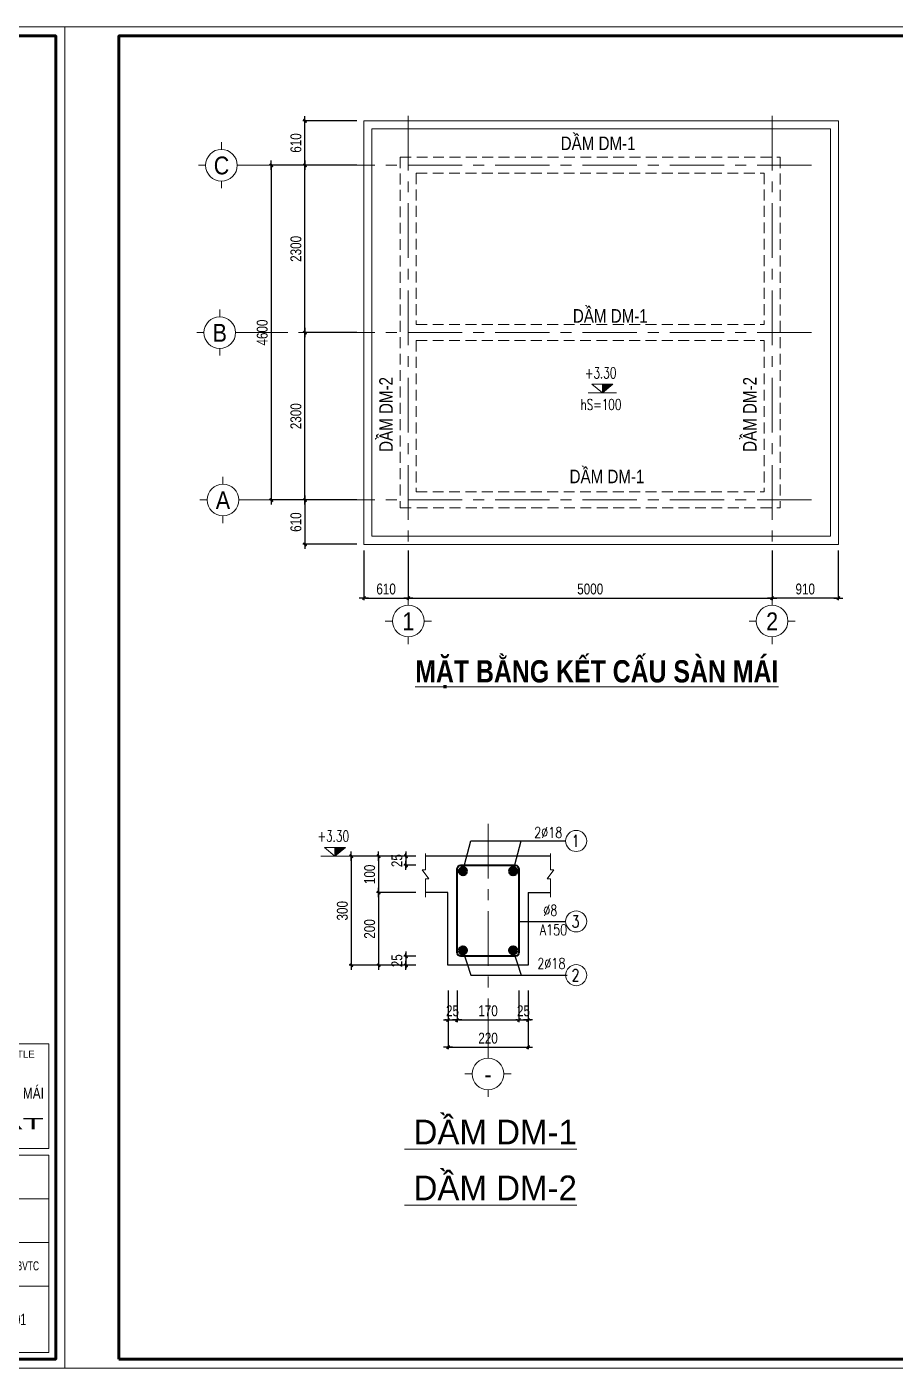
# Model space of a CAD drawing. Header units: millimetres. Extents: x 3293446 to 3468331, y 133678 to 182883.
# Drawn here: x 3347520 to 3359453, y 146016 to 164450 of the extents above; entities that cross this region are included whole.
import ezdxf
from ezdxf.enums import TextEntityAlignment as Align

# ---------------------------------------------------------------- set-up
doc = ezdxf.new("R2010")
doc.units = ezdxf.units.MM
doc.header["$LTSCALE"] = 600
doc.header["$MEASUREMENT"] = 0
doc.header["$PDMODE"] = 32
doc.linetypes.add('CENTER', pattern=[2, 1.25, -0.25, 0.25, -0.25])
doc.linetypes.add('HIDDEN', pattern=[0.375, 0.25, -0.125])
doc.layers.get('0').update_dxf_attribs({"lineweight": 0})
doc.layers.get('Defpoints').update_dxf_attribs({"lineweight": 0})
doc.layers.add('DIM', color=1, linetype='Continuous')
for name, color, linetype, lineweight in [('Khungten_LCDI', 7, 'Continuous', 5), ('KICHTHUOC', 8, 'Continuous', 20), ('LC Dim', 8, 'Continuous', 18), ('LC ISO', 153, 'Continuous', 13), ('LC MANH DUT', 35, 'HIDDEN', 5), ('LC Net dam2', 6, 'Continuous', 40), ('LC Net dam3', 1, 'Continuous', 60), ('LC Net manh', 239, 'Continuous', 5), ('LC Net thay', 7, 'Continuous', 25), ('LC Text1', 3, 'Continuous', 20), ('LC Text2', 7, 'Continuous', 18), ('Text', 7, 'Continuous', 20), ('thay1', 63, 'Continuous', 18), ('truc', 76, 'CENTER', 9)]:
    doc.layers.add(name, color=color, linetype=linetype, lineweight=lineweight)
doc.styles.add('HOATBIF', font='hoatbif.shx', dxfattribs={"width": 0.8})
doc.styles.add('Khungten', font='VHAVAN.TTF', dxfattribs={"width": 0.9, "height": 5000})
doc.styles.add('LC 1', font='VHAVANB.TTF')
doc.styles.add('LC 3', font='vnsimli.shx', dxfattribs={"width": 0.75})
doc.styles.add('LC3', font='VHARIALB.TTF', dxfattribs={"width": 0.8})
doc.styles.add('T1', font='Vnsimli.shx', dxfattribs={"width": 0.8})
doc.styles.add('T2', font='VHARIAL.TTF', dxfattribs={"width": 0.8})
doc.styles.add('Title', font='VHBLACK.TTF', dxfattribs={"width": 0.8})
doc.dimstyles.new('1-100(1-50)', dxfattribs={"dimscale": 50, "dimtxt": 2.5, "dimasz": 0.35, "dimexe": 0.5, "dimexo": 0, "dimgap": 0.8, "dimtad": 1, "dimdec": 0, "dimzin": 0, "dimdsep": 46, "dimtxsty": 'HOATBIF', "dimblk1": 'DOT', "dimblk2": 'DOT', "dimsah": 1, "dimcen": -1, "dimdle": 1, "dimclrd": 256, "dimclre": 256, "dimclrt": 4, "dimadec": 3, "dimazin": 2, "dimtfac": 0.333333, "dimtdec": 0, "dimtix": 1, "dimtmove": 2, "dimatfit": 3, "dimldrblk": 'DOT', "dimfxl": 1, "dimtvp": 0.833333, "dimtolj": 1, "dimtzin": 0, "dimarcsym": 0})
doc.dimstyles.new('Copy of 1-100 (1- 60)', dxfattribs={"dimscale": 60, "dimtxt": 2.5, "dimasz": 0.35, "dimexe": 0.5, "dimexo": 0, "dimgap": 0.8, "dimtad": 1, "dimdec": 0, "dimzin": 0, "dimdsep": 46, "dimtxsty": 'HOATBIF', "dimblk1": 'DOT', "dimblk2": 'DOT', "dimsah": 1, "dimcen": -1, "dimdle": 1, "dimclrd": 256, "dimclre": 256, "dimclrt": 4, "dimadec": 3, "dimazin": 2, "dimtfac": 0.333333, "dimtdec": 0, "dimtix": 1, "dimtmove": 2, "dimatfit": 3, "dimldrblk": 'DOT', "dimfxl": 1, "dimtvp": 0.833333, "dimtolj": 1, "dimtzin": 0, "dimarcsym": 0})

# ---------------------------------------------------------------- blocks, each defined once
blk = doc.blocks.new('lcdi fix')
at = {"layer": 'Defpoints', "lineweight": 0}
blk.add_lwpolyline([(-1200, -14850), (-1200, 14850), (40800, 14850), (40800, -14850)], close=True, dxfattribs=at)
at = {"layer": 'Khungten_LCDI', "color": 5, "lineweight": 60}
blk.add_line((36600, 14650), (36600, -14650), dxfattribs=at)
at = {"layer": 'Khungten_LCDI', "color": 5, "lineweight": 25}
blk.add_line((40600, -14650), (40600, 14650), dxfattribs=at)
at = {"layer": 'Khungten_LCDI', "color": 9, "lineweight": 15}
for p, q in [((38600, -10133), (38600, -14500)), ((40450, -11100), (36750, -11100)), ((40450, -12067), (36750, -12067)), ((40450, -13033), (36750, -13033))]:
    blk.add_line(p, q, dxfattribs=at)
at = {"layer": 'Khungten_LCDI', "color": 5, "lineweight": 60}
blk.add_lwpolyline([(0, -14650), (0, 14650), (40600, 14650), (40600, -14650)], close=True, dxfattribs=at)
at = {"layer": 'Khungten_LCDI', "color": 9, "lineweight": 15}
for points in [[(36750, -9983), (40450, -9983), (40450, -7667), (36750, -7667)], [(36750, -14500), (40450, -14500), (40450, -10133), (36750, -10133)]]:
    blk.add_lwpolyline(points, close=True, dxfattribs=at)
at = {"color": 7, "style": 'Khungten'}
blk.add_text('tªn b¶n vÏ - drawing title', height=160, dxfattribs=at).set_placement((38566, -7977), align=Align.CENTER)
at = {"color": 7}
for s, height, style, width, p in [('hiÖu chØnh', 150, 'Khungten', 0.8, (37592, -10499)), ('revision', 150, 'Khungten', 0.8, (37592, -10891)), ('ngµy hoµn thµnh', 150, 'Khungten', 0.8, (37654, -11466)), ('issue date', 150, 'Khungten', 0.8, (37654, -11862)), ('giai ®o¹n', 150, 'Khungten', 0.8, (37592, -12433)), ('lcdi / tkBVTC', 200, 'Title', 0.7, (39571, -12684)), ('design stage', 150, 'Khungten', 0.8, (37592, -12883)), ('b¶n vÏ', 150, 'Khungten', 0.8, (37592, -13544)), ('drawing nO', 150, 'Khungten', 0.8, (37592, -13994))]:
    blk.add_text(s, height=height, dxfattribs=dict(at, style=style, width=width)).set_placement(p, align=Align.CENTER)
at = {"color": 7, "style": 'Khungten', "width": 0.8}
for tag, p in [('REVISION', (39499, -10746)), ('NGAYHT', (39546, -11609))]:
    blk.add_attdef(tag, text='', height=200, dxfattribs=at).set_placement(p, align=Align.CENTER)
at = {"layer": 'LC Text1', "style": 'Title', "width": 3.882085}
for tag, p, p2 in [('TENBANVE1', (36913, -8886), (40339, -8886)), ('TENBANVE2', (36913, -9562), (40339, -9562))]:
    blk.add_attdef(tag, text='', height=250, dxfattribs=at).set_placement(p, p2, align=Align.FIT)
at = {"layer": 'LC Text1', "style": 'Title', "width": 0.7}
blk.add_attdef('SOBANVE', text='', height=250, dxfattribs=at).set_placement((39562, -13896), align=Align.CENTER)
blk = doc.blocks.new('DOT')
at = {"layer": 'DIM'}
for p, q in [((-3, 0), (3, 0)), ((-1, -1), (1, 1))]:
    blk.add_line(p, q, dxfattribs=at)
blk.add_lwpolyline([(0.5, 1), (-1, -0.5), (-0.5, -1), (1, 0.5)], close=True, dxfattribs=at)
blk = doc.blocks.new('*D431')
at = {"layer": 'Defpoints', "color": 0, "transparency": 16777216}
for p in [(3351341, 160248), (3352056, 160248), (3352056, 157948)]:
    blk.add_point(p, dxfattribs=at)
at = {"layer": 'LC Dim', "lineweight": -2, "transparency": 16777216}
for p, q in [((3352056, 160248), (3351311, 160248)), ((3351341, 157969), (3351341, 160227)), ((3352056, 157948), (3351311, 157948))]:
    blk.add_line(p, q, dxfattribs=at)
at = {"layer": 'LC Dim', "lineweight": -2, "transparency": 16777216, "xscale": 21, "yscale": 21, "zscale": 21}
for p, rotation in [((3351341, 160248), 90), ((3351341, 157948), 270)]:
    blk.add_blockref('DOT', p, dxfattribs=dict(at, rotation=rotation))
at = {"layer": 'LC Dim', "color": 4, "transparency": 16777216, "insert": (3351218, 159098), "char_height": 150, "attachment_point": 5, "rotation": 90, "style": 'HOATBIF'}
blk.add_mtext('\\A1;2300', dxfattribs=at)
blk = doc.blocks.new('_Dot')
at = {"color": 0, "linetype": 'ByBlock', "lineweight": -2}
blk.add_line((-0.5, 0), (-1, 0), dxfattribs=at)
at = {"color": 0, "linetype": 'ByBlock', "const_width": 0.5}
blk.add_lwpolyline([(-0.25, 0, 1), (0.25, 0, 1)], format="xyb", close=True, dxfattribs=at)
blk = doc.blocks.new('*D432')
at = {"layer": 'Defpoints', "color": 0, "transparency": 16777216}
for p in [(3351341, 162548), (3352056, 162548), (3352056, 160248)]:
    blk.add_point(p, dxfattribs=at)
at = {"layer": 'LC Dim', "lineweight": -2, "transparency": 16777216}
for p, q in [((3352056, 162548), (3351311, 162548)), ((3351341, 160269), (3351341, 162527)), ((3352056, 160248), (3351311, 160248))]:
    blk.add_line(p, q, dxfattribs=at)
at = {"layer": 'LC Dim', "lineweight": -2, "transparency": 16777216, "xscale": 21, "yscale": 21, "zscale": 21}
for p, rotation in [((3351341, 162548), 90), ((3351341, 160248), 270)]:
    blk.add_blockref('DOT', p, dxfattribs=dict(at, rotation=rotation))
at = {"layer": 'LC Dim', "color": 4, "transparency": 16777216, "insert": (3351218, 161398), "char_height": 150, "attachment_point": 5, "rotation": 90, "style": 'HOATBIF'}
blk.add_mtext('\\A1;2300', dxfattribs=at)
blk = doc.blocks.new('*D433')
at = {"layer": 'Defpoints', "color": 0, "transparency": 16777216}
for p in [(3352056, 162548), (3350878, 157948), (3352056, 157948)]:
    blk.add_point(p, dxfattribs=at)
at = {"layer": 'LC Dim', "lineweight": -2, "transparency": 16777216}
for p, q in [((3352056, 162548), (3350848, 162548)), ((3350878, 162527), (3350878, 157969)), ((3352056, 157948), (3350848, 157948))]:
    blk.add_line(p, q, dxfattribs=at)
at = {"layer": 'LC Dim', "lineweight": -2, "transparency": 16777216, "xscale": 21, "yscale": 21, "zscale": 21}
for p, rotation in [((3350878, 162548), 90), ((3350878, 157948), 270)]:
    blk.add_blockref('DOT', p, dxfattribs=dict(at, rotation=rotation))
at = {"layer": 'LC Dim', "color": 4, "transparency": 16777216, "insert": (3350755, 160248), "char_height": 150, "attachment_point": 5, "rotation": 90, "style": 'HOATBIF'}
blk.add_mtext('\\A1;4600', dxfattribs=at)
blk = doc.blocks.new('*D426')
at = {"layer": 'Defpoints', "color": 0, "transparency": 16777216}
for p in [(3351341, 163158), (3352056, 163158), (3352056, 162548)]:
    blk.add_point(p, dxfattribs=at)
at = {"layer": 'LC Dim', "lineweight": -2, "transparency": 16777216}
for p, q in [((3352056, 163158), (3351311, 163158)), ((3351341, 162569), (3351341, 163137)), ((3352056, 162548), (3351311, 162548))]:
    blk.add_line(p, q, dxfattribs=at)
at = {"layer": 'LC Dim', "lineweight": -2, "transparency": 16777216, "xscale": 21, "yscale": 21, "zscale": 21}
for p, rotation in [((3351341, 163158), 90), ((3351341, 162548), 270)]:
    blk.add_blockref('DOT', p, dxfattribs=dict(at, rotation=rotation))
at = {"layer": 'LC Dim', "color": 4, "transparency": 16777216, "insert": (3351218, 162853), "char_height": 150, "attachment_point": 5, "rotation": 90, "style": 'HOATBIF'}
blk.add_mtext('\\A1;610', dxfattribs=at)
blk = doc.blocks.new('*D427')
at = {"layer": 'Defpoints', "color": 0, "transparency": 16777216}
for p in [(3352056, 157948), (3351341, 157338), (3352056, 157338)]:
    blk.add_point(p, dxfattribs=at)
at = {"layer": 'LC Dim', "lineweight": -2, "transparency": 16777216}
for p, q in [((3352056, 157948), (3351311, 157948)), ((3351341, 157927), (3351341, 157359)), ((3352056, 157338), (3351311, 157338))]:
    blk.add_line(p, q, dxfattribs=at)
at = {"layer": 'LC Dim', "lineweight": -2, "transparency": 16777216, "xscale": 21, "yscale": 21, "zscale": 21}
for p, rotation in [((3351341, 157948), 90), ((3351341, 157338), 270)]:
    blk.add_blockref('DOT', p, dxfattribs=dict(at, rotation=rotation))
at = {"layer": 'LC Dim', "color": 4, "transparency": 16777216, "insert": (3351218, 157643), "char_height": 150, "attachment_point": 5, "rotation": 90, "style": 'HOATBIF'}
blk.add_mtext('\\A1;610', dxfattribs=at)
blk = doc.blocks.new('TTRUC')
at = {"layer": 'LC ISO'}
for p, q in [((0, 6.95), (0, 10.13)), ((-6.95, 0), (-10.13, 0)), ((6.95, 0), (10.13, 0)), ((0, -6.95), (0, -10.13))]:
    blk.add_line(p, q, dxfattribs=at)
at = {"layer": 'LC Net manh'}
blk.add_circle((0, 0), 6.95, dxfattribs=at)
blk = doc.blocks.new('*D428')
at = {"layer": 'Defpoints', "color": 0, "transparency": 16777216}
for p in [(3352762, 157255), (3357762, 157255), (3357762, 156600)]:
    blk.add_point(p, dxfattribs=at)
at = {"layer": 'LC Dim', "lineweight": -2, "transparency": 16777216}
for p, q in [((3352762, 157255), (3352762, 156570)), ((3357762, 157255), (3357762, 156570)), ((3352783, 156600), (3357741, 156600))]:
    blk.add_line(p, q, dxfattribs=at)
at = {"layer": 'LC Dim', "lineweight": -2, "transparency": 16777216, "xscale": 21, "yscale": 21, "zscale": 21, "rotation": 180}
blk.add_blockref('DOT', (3352762, 156600), dxfattribs=at)
at = {"layer": 'LC Dim', "lineweight": -2, "transparency": 16777216, "xscale": 21, "yscale": 21, "zscale": 21}
blk.add_blockref('DOT', (3357762, 156600), dxfattribs=at)
at = {"layer": 'LC Dim', "color": 4, "transparency": 16777216, "insert": (3355262, 156723), "char_height": 150, "attachment_point": 5, "style": 'HOATBIF'}
blk.add_mtext('\\A1;5000', dxfattribs=at)
blk = doc.blocks.new('*D429')
at = {"layer": 'Defpoints', "color": 0, "transparency": 16777216}
for p in [(3352152, 157255), (3352762, 157255), (3352762, 156600)]:
    blk.add_point(p, dxfattribs=at)
at = {"layer": 'LC Dim', "lineweight": -2, "transparency": 16777216}
for p, q in [((3352152, 157255), (3352152, 156570)), ((3352762, 157255), (3352762, 156570)), ((3352173, 156600), (3352741, 156600))]:
    blk.add_line(p, q, dxfattribs=at)
at = {"layer": 'LC Dim', "lineweight": -2, "transparency": 16777216, "xscale": 21, "yscale": 21, "zscale": 21, "rotation": 180}
blk.add_blockref('DOT', (3352152, 156600), dxfattribs=at)
at = {"layer": 'LC Dim', "lineweight": -2, "transparency": 16777216, "xscale": 21, "yscale": 21, "zscale": 21}
blk.add_blockref('DOT', (3352762, 156600), dxfattribs=at)
at = {"layer": 'LC Dim', "color": 4, "transparency": 16777216, "insert": (3352457, 156723), "char_height": 150, "attachment_point": 5, "style": 'HOATBIF'}
blk.add_mtext('\\A1;610', dxfattribs=at)
blk = doc.blocks.new('*D430')
at = {"layer": 'Defpoints', "color": 0, "transparency": 16777216}
for p in [(3357762, 157255), (3358672, 157255), (3357762, 156600)]:
    blk.add_point(p, dxfattribs=at)
at = {"layer": 'LC Dim', "lineweight": -2, "transparency": 16777216}
for p, q in [((3357762, 157255), (3357762, 156570)), ((3358672, 157255), (3358672, 156570)), ((3358651, 156600), (3357783, 156600))]:
    blk.add_line(p, q, dxfattribs=at)
at = {"layer": 'LC Dim', "lineweight": -2, "transparency": 16777216, "xscale": 21, "yscale": 21, "zscale": 21, "rotation": 180}
blk.add_blockref('DOT', (3357762, 156600), dxfattribs=at)
at = {"layer": 'LC Dim', "lineweight": -2, "transparency": 16777216, "xscale": 21, "yscale": 21, "zscale": 21}
blk.add_blockref('DOT', (3358672, 156600), dxfattribs=at)
at = {"layer": 'LC Dim', "color": 4, "transparency": 16777216, "insert": (3358217, 156723), "char_height": 150, "attachment_point": 5, "style": 'HOATBIF'}
blk.add_mtext('\\A1;910', dxfattribs=at)
blk = doc.blocks.new('TIEUDE1')
at = {"layer": 'LC Text2', "color": 7, "style": 'LC 1'}
blk.add_attdef('TIªU§Ò', text='', height=5, dxfattribs=at).set_placement((0, 0), align=Align.BOTTOM_CENTER)
blk.add_attdef('TL', text='', height=3, dxfattribs=at).set_placement((0, -2), align=Align.TOP_CENTER)
blk = doc.blocks.new('theptron1')
at = {"layer": 'LC Net dam3'}
for p, q in [((-0.5, 0), (0.5, 0)), ((-0.35, 0.35), (0.35, -0.35)), ((0.35, 0.35), (-0.35, -0.35)), ((0, 0.5), (0, -0.5))]:
    blk.add_line(p, q, dxfattribs=at)
blk.add_circle((0, 0), 0.5, dxfattribs=at)
blk = doc.blocks.new('*D451')
at = {"layer": 'Defpoints', "color": 0, "transparency": 16777216}
for p in [(3353308, 151207), (3353433, 151207), (3353433, 150802)]:
    blk.add_point(p, dxfattribs=at)
at = {"layer": 'LC Dim', "lineweight": -2, "transparency": 16777216}
for p, q in [((3353308, 151207), (3353308, 150772)), ((3353433, 151207), (3353433, 150772)), ((3353287, 150802), (3353266, 150802)), ((3353308, 150802), (3353433, 150802)), ((3353454, 150802), (3353475, 150802))]:
    blk.add_line(p, q, dxfattribs=at)
at = {"layer": 'LC Dim', "lineweight": -2, "transparency": 16777216, "xscale": 21, "yscale": 21, "zscale": 21}
blk.add_blockref('DOT', (3353308, 150802), dxfattribs=at)
at = {"layer": 'LC Dim', "lineweight": -2, "transparency": 16777216, "xscale": 21, "yscale": 21, "zscale": 21, "rotation": 180}
blk.add_blockref('DOT', (3353433, 150802), dxfattribs=at)
at = {"layer": 'LC Dim', "color": 4, "transparency": 16777216, "insert": (3353370, 150926), "char_height": 150, "attachment_point": 5, "style": 'HOATBIF'}
blk.add_mtext('\\A1;25', dxfattribs=at)
blk = doc.blocks.new('*D452')
at = {"layer": 'Defpoints', "color": 0, "transparency": 16777216}
for p in [(3353433, 151207), (3354283, 151207), (3354283, 150802)]:
    blk.add_point(p, dxfattribs=at)
at = {"layer": 'LC Dim', "lineweight": -2, "transparency": 16777216}
for p, q in [((3353433, 151207), (3353433, 150772)), ((3354283, 151207), (3354283, 150772)), ((3353454, 150802), (3354262, 150802))]:
    blk.add_line(p, q, dxfattribs=at)
at = {"layer": 'LC Dim', "lineweight": -2, "transparency": 16777216, "xscale": 21, "yscale": 21, "zscale": 21, "rotation": 180}
blk.add_blockref('DOT', (3353433, 150802), dxfattribs=at)
at = {"layer": 'LC Dim', "lineweight": -2, "transparency": 16777216, "xscale": 21, "yscale": 21, "zscale": 21}
blk.add_blockref('DOT', (3354283, 150802), dxfattribs=at)
at = {"layer": 'LC Dim', "color": 4, "transparency": 16777216, "insert": (3353858, 150926), "char_height": 150, "attachment_point": 5, "style": 'HOATBIF'}
blk.add_mtext('\\A1;170', dxfattribs=at)
blk = doc.blocks.new('*D453')
at = {"layer": 'Defpoints', "color": 0, "transparency": 16777216}
for p in [(3354283, 151207), (3354408, 151207), (3354408, 150802)]:
    blk.add_point(p, dxfattribs=at)
at = {"layer": 'LC Dim', "lineweight": -2, "transparency": 16777216}
for p, q in [((3354283, 151207), (3354283, 150772)), ((3354408, 151207), (3354408, 150772)), ((3354262, 150802), (3354241, 150802)), ((3354283, 150802), (3354408, 150802)), ((3354429, 150802), (3354450, 150802))]:
    blk.add_line(p, q, dxfattribs=at)
at = {"layer": 'LC Dim', "lineweight": -2, "transparency": 16777216, "xscale": 21, "yscale": 21, "zscale": 21}
blk.add_blockref('DOT', (3354283, 150802), dxfattribs=at)
at = {"layer": 'LC Dim', "lineweight": -2, "transparency": 16777216, "xscale": 21, "yscale": 21, "zscale": 21, "rotation": 180}
blk.add_blockref('DOT', (3354408, 150802), dxfattribs=at)
at = {"layer": 'LC Dim', "color": 4, "transparency": 16777216, "insert": (3354345, 150926), "char_height": 150, "attachment_point": 5, "style": 'HOATBIF'}
blk.add_mtext('\\A1;25', dxfattribs=at)
blk = doc.blocks.new('*D454')
at = {"layer": 'Defpoints', "color": 0, "transparency": 16777216}
for p in [(3353308, 151207), (3354408, 151207), (3354408, 150428)]:
    blk.add_point(p, dxfattribs=at)
at = {"layer": 'LC Dim', "lineweight": -2, "transparency": 16777216}
for p, q in [((3353308, 151207), (3353308, 150398)), ((3354408, 151207), (3354408, 150398)), ((3353329, 150428), (3354387, 150428))]:
    blk.add_line(p, q, dxfattribs=at)
at = {"layer": 'LC Dim', "lineweight": -2, "transparency": 16777216, "xscale": 21, "yscale": 21, "zscale": 21, "rotation": 180}
blk.add_blockref('DOT', (3353308, 150428), dxfattribs=at)
at = {"layer": 'LC Dim', "lineweight": -2, "transparency": 16777216, "xscale": 21, "yscale": 21, "zscale": 21}
blk.add_blockref('DOT', (3354408, 150428), dxfattribs=at)
at = {"layer": 'LC Dim', "color": 4, "transparency": 16777216, "insert": (3353858, 150550), "char_height": 150, "attachment_point": 5, "style": 'HOATBIF'}
blk.add_mtext('\\A1;220', dxfattribs=at)
blk = doc.blocks.new('*D455')
at = {"layer": 'Defpoints', "color": 0, "transparency": 16777216}
for p in [(3352864, 153052), (3352354, 152552), (3352864, 152552)]:
    blk.add_point(p, dxfattribs=at)
at = {"layer": 'LC Dim', "lineweight": -2, "transparency": 16777216}
for p, q in [((3352864, 153052), (3352324, 153052)), ((3352354, 153031), (3352354, 152573)), ((3352864, 152552), (3352324, 152552))]:
    blk.add_line(p, q, dxfattribs=at)
at = {"layer": 'LC Dim', "lineweight": -2, "transparency": 16777216, "xscale": 21, "yscale": 21, "zscale": 21}
for p, rotation in [((3352354, 153052), 90), ((3352354, 152552), 270)]:
    blk.add_blockref('DOT', p, dxfattribs=dict(at, rotation=rotation))
at = {"layer": 'LC Dim', "color": 4, "transparency": 16777216, "insert": (3352231, 152802), "char_height": 150, "attachment_point": 5, "rotation": 90, "style": 'HOATBIF'}
blk.add_mtext('\\A1;100', dxfattribs=at)
blk = doc.blocks.new('*D456')
at = {"layer": 'Defpoints', "color": 0, "transparency": 16777216}
for p in [(3352864, 152552), (3352354, 151552), (3352864, 151552)]:
    blk.add_point(p, dxfattribs=at)
at = {"layer": 'LC Dim', "lineweight": -2, "transparency": 16777216}
for p, q in [((3352864, 152552), (3352324, 152552)), ((3352354, 152531), (3352354, 151573)), ((3352864, 151552), (3352324, 151552))]:
    blk.add_line(p, q, dxfattribs=at)
at = {"layer": 'LC Dim', "lineweight": -2, "transparency": 16777216, "xscale": 21, "yscale": 21, "zscale": 21}
for p, rotation in [((3352354, 152552), 90), ((3352354, 151552), 270)]:
    blk.add_blockref('DOT', p, dxfattribs=dict(at, rotation=rotation))
at = {"layer": 'LC Dim', "color": 4, "transparency": 16777216, "insert": (3352231, 152052), "char_height": 150, "attachment_point": 5, "rotation": 90, "style": 'HOATBIF'}
blk.add_mtext('\\A1;200', dxfattribs=at)
blk = doc.blocks.new('*D457')
at = {"layer": 'Defpoints', "color": 0, "transparency": 16777216}
for p in [(3352864, 153052), (3351979, 151552), (3352864, 151552)]:
    blk.add_point(p, dxfattribs=at)
at = {"layer": 'LC Dim', "lineweight": -2, "transparency": 16777216}
for p, q in [((3352864, 153052), (3351949, 153052)), ((3351979, 153031), (3351979, 151573)), ((3352864, 151552), (3351949, 151552))]:
    blk.add_line(p, q, dxfattribs=at)
at = {"layer": 'LC Dim', "lineweight": -2, "transparency": 16777216, "xscale": 21, "yscale": 21, "zscale": 21}
for p, rotation in [((3351979, 153052), 90), ((3351979, 151552), 270)]:
    blk.add_blockref('DOT', p, dxfattribs=dict(at, rotation=rotation))
at = {"layer": 'LC Dim', "color": 4, "transparency": 16777216, "insert": (3351856, 152302), "char_height": 150, "attachment_point": 5, "rotation": 90, "style": 'HOATBIF'}
blk.add_mtext('\\A1;300', dxfattribs=at)
blk = doc.blocks.new('*D458')
at = {"layer": 'Defpoints', "color": 0, "transparency": 16777216}
for p in [(3352864, 153052), (3352729, 152927), (3352864, 152927)]:
    blk.add_point(p, dxfattribs=at)
at = {"layer": 'LC Dim', "lineweight": -2, "transparency": 16777216}
for p, q in [((3352864, 153052), (3352699, 153052)), ((3352729, 153073), (3352729, 153094)), ((3352729, 153052), (3352729, 152927)), ((3352864, 152927), (3352699, 152927)), ((3352729, 152906), (3352729, 152885))]:
    blk.add_line(p, q, dxfattribs=at)
at = {"layer": 'LC Dim', "lineweight": -2, "transparency": 16777216, "xscale": 21, "yscale": 21, "zscale": 21}
for p, rotation in [((3352729, 153052), 270), ((3352729, 152927), 90)]:
    blk.add_blockref('DOT', p, dxfattribs=dict(at, rotation=rotation))
at = {"layer": 'LC Dim', "color": 4, "transparency": 16777216, "insert": (3352606, 152990), "char_height": 150, "attachment_point": 5, "rotation": 90, "style": 'HOATBIF'}
blk.add_mtext('\\A1;25', dxfattribs=at)
blk = doc.blocks.new('*D459')
at = {"layer": 'Defpoints', "color": 0, "transparency": 16777216}
for p in [(3352729, 151552), (3352864, 151677), (3352864, 151552)]:
    blk.add_point(p, dxfattribs=at)
at = {"layer": 'LC Dim', "lineweight": -2, "transparency": 16777216}
for p, q in [((3352729, 151698), (3352729, 151719)), ((3352864, 151677), (3352699, 151677)), ((3352864, 151552), (3352699, 151552)), ((3352729, 151677), (3352729, 151552)), ((3352729, 151531), (3352729, 151510))]:
    blk.add_line(p, q, dxfattribs=at)
at = {"layer": 'LC Dim', "lineweight": -2, "transparency": 16777216, "xscale": 21, "yscale": 21, "zscale": 21}
for p, rotation in [((3352729, 151677), 270), ((3352729, 151552), 90)]:
    blk.add_blockref('DOT', p, dxfattribs=dict(at, rotation=rotation))
at = {"layer": 'LC Dim', "color": 4, "transparency": 16777216, "insert": (3352606, 151615), "char_height": 150, "attachment_point": 5, "rotation": 90, "style": 'HOATBIF'}
blk.add_mtext('\\A1;25', dxfattribs=at)
blk = doc.blocks.new('TIEUDE2')
at = {"layer": 'LC Text2', "color": 7, "style": 'LC 1'}
blk.add_attdef('%%UTIªU§Ò', text='', height=3.5, dxfattribs=at).set_placement((0, 0), align=Align.BOTTOM_CENTER)
blk.add_attdef('TL', text='', height=2.2, dxfattribs=at).set_placement((0, -1.8), align=Align.TOP_CENTER)
blk = doc.blocks.new('Caodo1')
at = {"layer": 'LC Text1'}
blk.add_hatch(color=4, dxfattribs=at).paths.add_polyline_path([(0, 200), (0, 0), (243, 200)])
at = {"layer": 'LC Text1', "color": 4}
for p, q in [((324, 0), (-324, 0)), ((0, 0), (0, 200))]:
    blk.add_line(p, q, dxfattribs=at)
blk.add_lwpolyline([(-243, 200), (243, 200), (0, 0), (0, 0)], close=True, dxfattribs=at)
at = {"layer": 'LC Text1', "color": 4, "style": 'T1', "width": 0.8}
blk.add_attdef('%%P0,00', text='', height=250, dxfattribs=at).set_placement((-39, 460), align=Align.MIDDLE_CENTER)

msp = doc.modelspace()

# ---------------------------------------------------------------- linework, layer by layer
at = {"layer": 'LC MANH DUT'}
for p, q in [((3352652.4, 162657.6), (3357872.4, 162657.6)), ((3352652.4, 162657.6), (3352652.4, 157837.6)), ((3357872.4, 162657.6), (3357872.4, 157837.6)), ((3352872.4, 162437.6), (3357652.4, 162437.6)), ((3352872.4, 162437.6), (3352872.4, 160357.6)), ((3357652.4, 162437.6), (3357652.4, 160357.6)), ((3352872.4, 160357.6), (3357652.4, 160357.6)), ((3352872.4, 160137.6), (3357652.4, 160137.6)), ((3352872.4, 160137.6), (3352872.4, 158057.6)), ((3357652.4, 160137.6), (3357652.4, 158057.6)), ((3352872.4, 158057.6), (3357652.4, 158057.6)), ((3352652.4, 157837.6), (3357872.4, 157837.6))]:
    msp.add_line(p, q, dxfattribs=at)
at = {"layer": 'LC Net dam2'}
msp.add_lwpolyline([(3353432.6, 151727), (3353432.6, 152877, -0.4142136), (3353482.6, 152927), (3354232.6, 152927, -0.4142136), (3354282.6, 152877), (3354282.6, 151727, -0.4142136), (3354232.6, 151677), (3353482.6, 151677, -0.4142136)], format="xyb", close=True, dxfattribs=at)
at = {"layer": 'LC Net manh'}
for points in [[(3352998.9, 153087.5), (3352998.9, 152863.8), (3352952.4, 152863.8), (3353045.5, 152740.2), (3352998.9, 152740.2), (3352998.9, 152486.9)], [(3354716.3, 153087.5), (3354716.3, 152863.8), (3354762.9, 152863.8), (3354669.8, 152740.2), (3354716.3, 152740.2), (3354716.3, 152486.9)]]:
    msp.add_lwpolyline(points, dxfattribs=at)
at = {"layer": 'LC Net thay'}
for p, q in [((3353307.6, 153052), (3352998.9, 153052)), ((3354716.3, 153052), (3353307.6, 153052)), ((3353307.6, 152552), (3352998.9, 152552)), ((3353307.6, 151552), (3353307.6, 152552)), ((3354407.6, 152552), (3354407.6, 151552)), ((3354407.6, 152552), (3354716.3, 152552)), ((3354407.6, 151552), (3353307.6, 151552))]:
    msp.add_line(p, q, dxfattribs=at)
at = {"layer": 'LC Text2', "ltscale": 100}
for centre in [(3355068.8, 153261), (3355068.8, 152155.3), (3355068.8, 151417)]:
    msp.add_circle(centre, 144.9, dxfattribs=at)
at = {"layer": 'thay1'}
for points in [[(3352152.4, 157337.6), (3358672.4, 157337.6), (3358672.4, 163157.6), (3352152.4, 163157.6)], [(3352262.4, 157447.6), (3358562.4, 157447.6), (3358562.4, 163047.6), (3352262.4, 163047.6)]]:
    msp.add_lwpolyline(points, close=True, dxfattribs=at)
at = {"layer": 'truc'}
for p, q in [((3352762.4, 163225.7), (3352762.4, 157333.7)), ((3357762.4, 163225.7), (3357762.4, 157333.7)), ((3358304.4, 162547.6), (3350511.5, 162547.6)), ((3358304.4, 160247.6), (3350488.5, 160247.6)), ((3358304.4, 157947.6), (3350531.5, 157947.6)), ((3353857.6, 150346.5), (3353857.6, 153617.2))]:
    msp.add_line(p, q, dxfattribs=at)

# ---------------------------------------------------------------- block references
at = {"layer": 'KICHTHUOC'}
ref = msp.add_blockref('Caodo1', (3355429.2, 159417.5), dxfattribs=dict(at, xscale=0.6, yscale=0.6, zscale=0.6))
ref.add_attrib('%%P0,00', '+3.30', dxfattribs={"layer": 'Text', "height": 150, "style": 'T1', "width": 0.7}).set_placement((3355405.8, 159693.2), align=Align.MIDDLE_CENTER)
ref = msp.add_blockref('Caodo1', (3351754.5, 153052), dxfattribs=dict(at, xscale=0.6, yscale=0.6, zscale=0.6))
ref.add_attrib('%%P0,00', '+3.30', dxfattribs={"layer": 'Text', "height": 150, "style": 'T1', "width": 0.7}).set_placement((3351731.1, 153327.7), align=Align.MIDDLE_CENTER)
at = {"layer": 'LC Dim'}
for p, xscale, yscale, zscale in [((3353512.6, 152847), 100, 100, 100), ((3354202.6, 152847), -100, 100.0000000001164, 100.0000000000236)]:
    msp.add_blockref('theptron1', p, dxfattribs=dict(at, xscale=xscale, yscale=yscale, zscale=zscale))
at = {"layer": 'LC Dim', "rotation": 180}
for p, xscale, yscale, zscale in [((3353512.6, 151757), -100, 100.0000000001164, 100.0000000000236), ((3354202.6, 151757), 100, 100, 100)]:
    msp.add_blockref('theptron1', p, dxfattribs=dict(at, xscale=xscale, yscale=yscale, zscale=zscale))
at = {"layer": 'LC ISO', "xscale": 31.2766291057588, "yscale": 31.2766291057588, "zscale": 31.2766291057588}
for p in [(3350194.6, 162547.6), (3350171.6, 160247.6), (3350214.6, 157947.6), (3352762.4, 156282.8), (3357762.4, 156282.8), (3353857.6, 150059.6)]:
    msp.add_blockref('TTRUC', p, dxfattribs=at)
at = {"layer": 'LC Net thay'}
ref = msp.add_blockref('lcdi fix', (3322717.8, 155232.7), dxfattribs=dict(at, xscale=0.6206639722545443, yscale=0.6206639722545443, zscale=0.6206639722545443))
ref.add_attrib('TENBANVE2', 'mÆt c¾t', dxfattribs={"layer": 'LC Text1', "height": 155.17, "style": 'Title', "width": 1.93928}).set_placement((3345628.2, 149297.6), (3347754.9, 149297.6), align=Align.FIT)
ref.add_attrib('NGAYHT', '2016', dxfattribs={"layer": 'LC Text1', "height": 124.13, "style": 'Khungten', "width": 0.8}).set_placement((3347262.6, 148027.2), align=Align.CENTER)
ref.add_attrib('REVISION', 'lÇn 1', dxfattribs={"layer": 'LC Text1', "height": 124.13, "style": 'Khungten', "width": 0.8}).set_placement((3347233.2, 148562.9), align=Align.CENTER)
ref.add_attrib('SOBANVE', 'kt - 01', dxfattribs={"layer": 'LC Text1', "height": 155.17, "style": 'Title', "width": 0.7}).set_placement((3347272.5, 146607.8), align=Align.CENTER)
ref.add_attrib('TENBANVE1', 'mÆt b»ng, mÆt b»ng m¸i', dxfattribs={"layer": 'LC Text1', "height": 155.166, "style": 'Title', "width": 0.649188}).set_placement((3345628.2, 149717.6), (3347754.9, 149717.6), align=Align.FIT)
ref = msp.add_blockref('lcdi fix', (3348785.7, 155232.7), dxfattribs=dict(at, xscale=0.6206639722545443, yscale=0.6206639722545443, zscale=0.6206639722545443))
ref.add_attrib('TENBANVE2', 'mÆt c¾t', dxfattribs={"layer": 'LC Text1', "height": 155.17, "style": 'Title', "width": 1.93928}).set_placement((3371696, 149297.6), (3373822.7, 149297.6), align=Align.FIT)
ref.add_attrib('NGAYHT', '2016', dxfattribs={"layer": 'LC Text1', "height": 124.13, "style": 'Khungten', "width": 0.8}).set_placement((3373330.5, 148027.2), align=Align.CENTER)
ref.add_attrib('REVISION', 'lÇn 1', dxfattribs={"layer": 'LC Text1', "height": 124.13, "style": 'Khungten', "width": 0.8}).set_placement((3373301.1, 148562.9), align=Align.CENTER)
ref.add_attrib('SOBANVE', 'kt - 01', dxfattribs={"layer": 'LC Text1', "height": 155.17, "style": 'Title', "width": 0.7}).set_placement((3373340.4, 146607.8), align=Align.CENTER)
ref.add_attrib('TENBANVE1', 'mÆt b»ng, mÆt b»ng m¸i', dxfattribs={"layer": 'LC Text1', "height": 155.166, "style": 'Title', "width": 0.649188}).set_placement((3371696, 149717.6), (3373822.7, 149717.6), align=Align.FIT)
at = {"layer": 'LC Text2'}
ref = msp.add_blockref('TIEUDE1', (3355352.8, 155348.2), dxfattribs=dict(at, xscale=62.06639722556326, yscale=62.06639722556326, zscale=62.06639722556326))
ref.add_attrib('TIªU§Ò', '%%UmÆt b»ng KÕT CÊU SµN m¸i', dxfattribs={"color": 7, "height": 305.641, "style": 'LC3', "width": 0.8}).set_placement((3355352.8, 155348.2), align=Align.BOTTOM_CENTER)
ref = msp.add_blockref('TIEUDE2', (3353893.7, 148989.4), dxfattribs=dict(at, xscale=100.0000000002328, yscale=100.0000000002328, zscale=100.0000000002328))
ref.add_attrib('%%UTIªU§Ò', '%%U dÇm dm-1', dxfattribs={"color": 7, "height": 339.615, "style": 'LC 1'}).set_placement((3353893.7, 148989.4), align=Align.BOTTOM_CENTER)
ref = msp.add_blockref('TIEUDE2', (3353893.7, 148221.4), dxfattribs=dict(at, xscale=100.0000000002328, yscale=100.0000000002328, zscale=100.0000000002328))
ref.add_attrib('%%UTIªU§Ò', '%%U dÇm dm-2', dxfattribs={"color": 7, "height": 339.615, "style": 'LC 1'}).set_placement((3353893.7, 148221.4), align=Align.BOTTOM_CENTER)

# ---------------------------------------------------------------- texts
at = {"layer": 'LC Text1', "ltscale": 0.2, "style": 'LC 1', "width": 0.9}
for s, p in [('c', (3350194.6, 162348.4)), ('b', (3350171.6, 160048.4)), ('a', (3350214.6, 157748.4)), ('1', (3352762.4, 156083.6)), ('2', (3357762.4, 156083.6)), ('-', (3353857.6, 149860.4))]:
    msp.add_text(s, height=244.9, dxfattribs=at).set_placement(p, align=Align.BOTTOM_CENTER)
at = {"layer": 'LC Text1', "color": 3, "style": 'LC 3', "width": 0.7}
msp.add_text('hS=100', height=150, dxfattribs=at).set_placement((3355128.6, 159184.4))
at = {"layer": 'LC Text2', "style": 'T2', "width": 0.8}
for s, p in [('dÇm dm-1', (3354856.5, 162756)), ('dÇm dm-1', (3355024, 160384.1)), ('dÇm dm-1 ', (3354978.5, 158177))]:
    msp.add_text(s, height=186.2, dxfattribs=at).set_placement(p)
for p in [(3352548.9, 158608), (3357548.9, 158608)]:
    msp.add_text('dÇm dm-2', height=186.2, rotation=90, dxfattribs=at).set_placement(p)
at = {"layer": 'Text', "linetype": 'ByBlock', "style": 'LC 3', "width": 0.75}
for s, p in [('2%%C18', (3354491.7, 153302.4)), ('%%C8', (3354616.8, 152231.7)), ('A150', (3354569.3, 151964.9)), ('2%%C18', (3354534.8, 151501.8))]:
    msp.add_text(s, height=150.42, dxfattribs=at).set_placement(p)
at = {"layer": 'Text', "ltscale": 100, "style": 'LC 3', "width": 0.75}
for s, p in [('1', (3355060.6, 153261)), ('3', (3355060.6, 152155.3)), ('2', (3355060.6, 151417))]:
    msp.add_text(s, height=165.5, dxfattribs=at).set_placement(p, align=Align.MIDDLE_CENTER)

# ---------------------------------------------------------------- dimensions: what is measured, and where the dimension line sits
at = {"layer": 'LC Dim'}
for base, p1, p2, angle, picture, middle in [((3351340.9, 163157.6), (3352056.4, 162547.6), (3352056.4, 163157.6), 90, '*D426', (3351217.9, 162852.6)), ((3350878.4, 157947.6), (3352056.4, 162547.6), (3352056.4, 157947.6), 90, '*D433', (3350755.4, 160247.6)), ((3351340.9, 162547.6), (3352056.4, 160247.6), (3352056.4, 162547.6), 90, '*D432', (3351217.9, 161397.6)), ((3351340.9, 160247.6), (3352056.4, 157947.6), (3352056.4, 160247.6), 90, '*D431', (3351217.9, 159097.6)), ((3351340.9, 157337.6), (3352056.4, 157947.6), (3352056.4, 157337.6), 270, '*D427', (3351217.9, 157642.6))]:
    dim = msp.add_linear_dim(base=base, p1=p1, p2=p2, angle=angle, dimstyle='Copy of 1-100 (1- 60)', dxfattribs=at)
    dim.commit()
    dim.dimension.update_dxf_attribs({"geometry": picture, "text_midpoint": middle})
for base, p1, p2, picture, middle in [((3352762.4, 156599.7), (3352152.4, 157254.7), (3352762.4, 157254.7), '*D429', (3352457.4, 156722.7)), ((3357762.4, 156599.7), (3352762.4, 157254.7), (3357762.4, 157254.7), '*D428', (3355262.4, 156722.7)), ((3357762.4, 156599.7), (3358672.4, 157254.7), (3357762.4, 157254.7), '*D430', (3358217.4, 156722.7))]:
    dim = msp.add_linear_dim(base=base, p1=p1, p2=p2, dimstyle='Copy of 1-100 (1- 60)', dxfattribs=at)
    dim.commit()
    dim.dimension.update_dxf_attribs({"geometry": picture, "text_midpoint": middle})
for base, p1, p2, text, picture, middle in [((3351978.7, 151552), (3352864.1, 153052), (3352864.1, 151552), '300', '*D457', (3351855.7, 152302)), ((3352353.7, 152552), (3352864.1, 153052), (3352864.1, 152552), '100', '*D455', (3352230.7, 152802)), ((3352728.7, 152927), (3352864.1, 153052), (3352864.1, 152927), '25', '*D458', (3352605.7, 152989.5)), ((3352353.7, 151552), (3352864.1, 152552), (3352864.1, 151552), '200', '*D456', (3352230.7, 152052)), ((3352728.7, 151552), (3352864.1, 151677), (3352864.1, 151552), '25', '*D459', (3352605.7, 151614.5))]:
    dim = msp.add_linear_dim(base=base, p1=p1, p2=p2, angle=90, text=text, dimstyle='Copy of 1-100 (1- 60)', dxfattribs=at)
    dim.commit()
    dim.dimension.update_dxf_attribs({"geometry": picture, "text_midpoint": middle})
for base, p1, p2, text, picture, middle in [((3353432.6, 150802.5), (3353307.6, 151206.8), (3353432.6, 151206.8), '25', '*D451', (3353370.1, 150925.5)), ((3354407.6, 150427.5), (3353307.6, 151206.8), (3354407.6, 151206.8), '220', '*D454', (3353857.6, 150550.5)), ((3354282.6, 150802.5), (3353432.6, 151206.8), (3354282.6, 151206.8), '170', '*D452', (3353857.6, 150925.5)), ((3354407.6, 150802.5), (3354282.6, 151206.8), (3354407.6, 151206.8), '25', '*D453', (3354345.1, 150925.5))]:
    dim = msp.add_linear_dim(base=base, p1=p1, p2=p2, text=text, dimstyle='Copy of 1-100 (1- 60)', dxfattribs=at)
    dim.commit()
    dim.dimension.update_dxf_attribs({"geometry": picture, "text_midpoint": middle})

# ---------------------------------------------------------------- leaders
for points in [[(3353512.6, 152847), (3353623.2, 153261), (3354923.9, 153261)], [(3354202.6, 152847), (3354313.2, 153261), (3354923.9, 153261)], [(3354282.6, 152155.3), (3354923.9, 152155.3)], [(3353512.6, 151757), (3353623.2, 151417), (3354947.1, 151417)], [(3354202.6, 151757), (3354313.2, 151417), (3354947.1, 151417)]]:
    msp.add_leader(points, dimstyle='1-100(1-50)', override={"dimlfac": 0.4}, dxfattribs=at)

doc.saveas('drawing.dxf')
